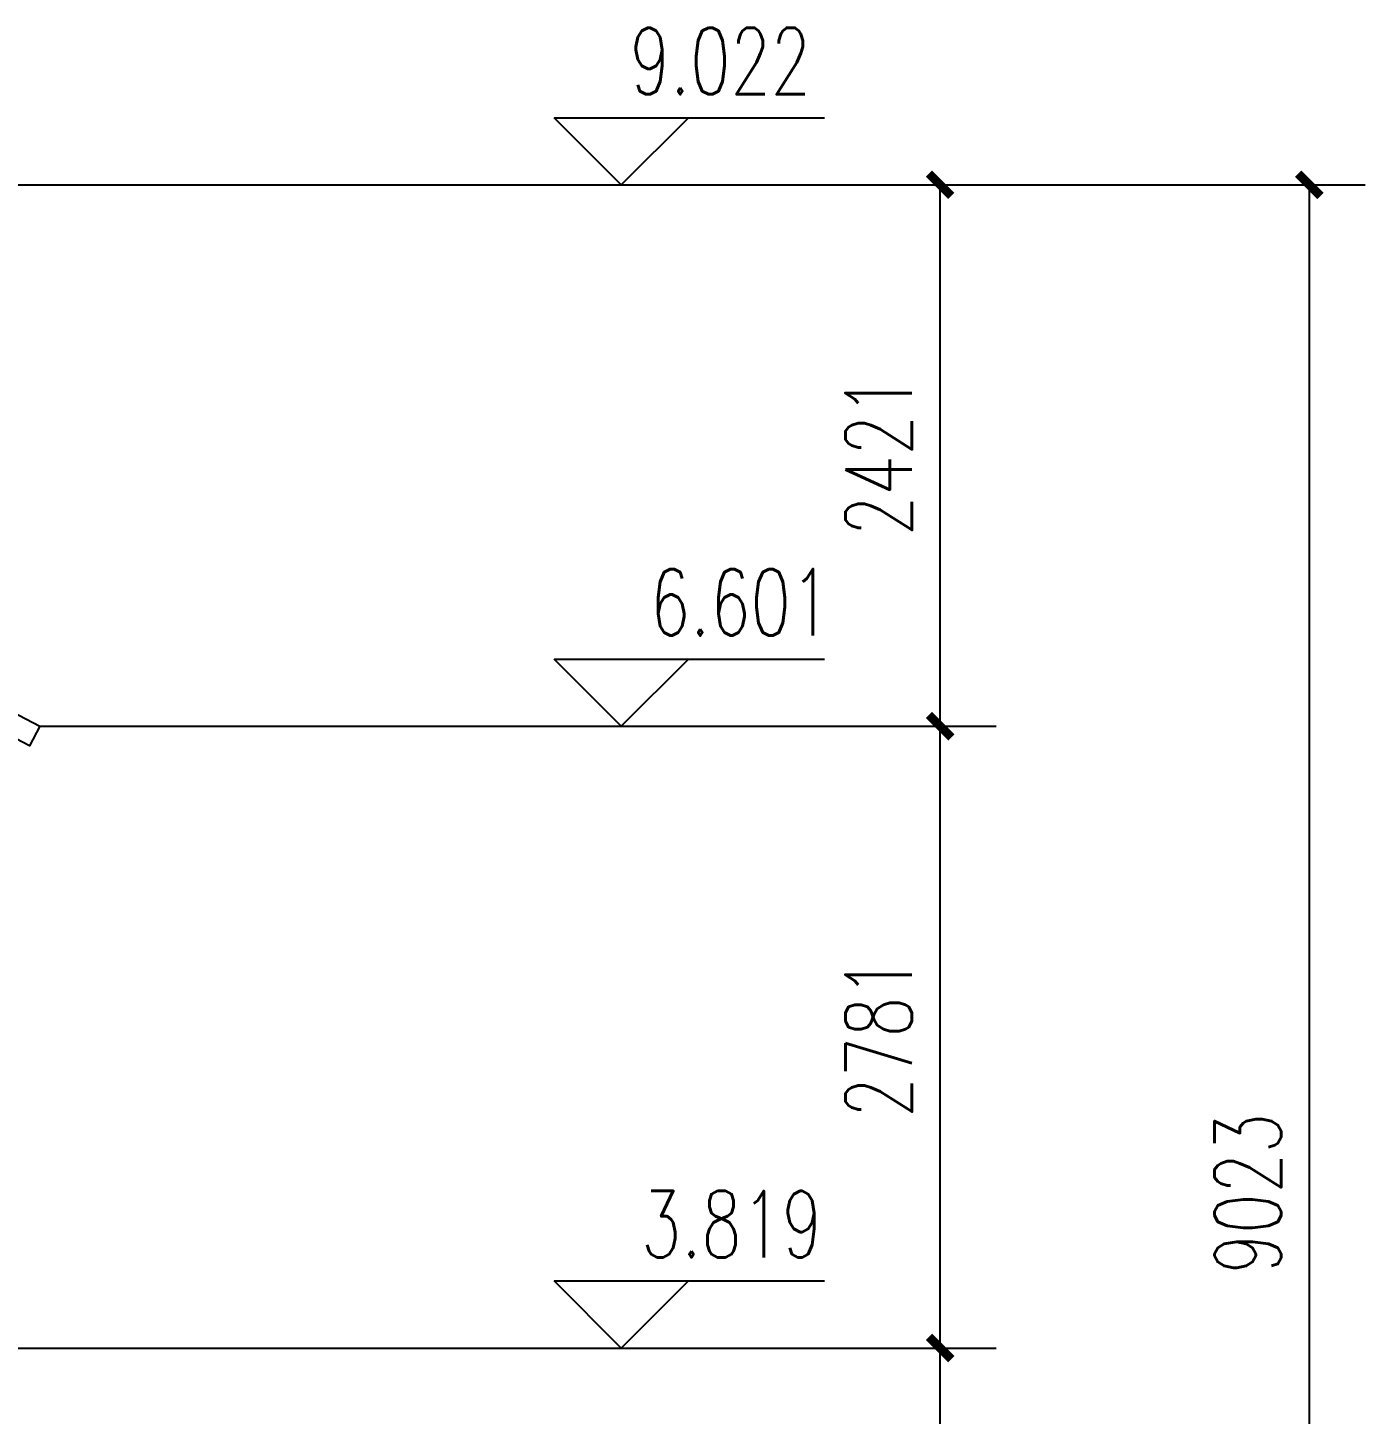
# Model space of a CAD drawing. Extents: x -20250 to 331240, y -699 to 63168.
# Drawn here: x 325257 to 331240, y 10722 to 16923 of the extents above; entities that cross this region are included whole.
import ezdxf

# ---------------------------------------------------------------- set-up
doc = ezdxf.new("R2010")
doc.units = 0
doc.header["$LTSCALE"] = 1000
doc.header["$MEASUREMENT"] = 0
for name, color, linetype in [('DIM_ELEV', 3, 'Continuous'), ('DOTE', 1, 'Continuous'), ('PUB_DIM', 3, 'Continuous'), ('PUB_TEXT', 7, 'Continuous'), ('WALL', 9, 'Continuous')]:
    doc.layers.add(name, color=color, linetype=linetype)
doc.styles.add('_TCH_DIM', font='SIMPLEX', dxfattribs={"bigfont": 'GBCBIG'})
doc.styles.add('_TCH_DIM_T3', font='SIMPLEX', dxfattribs={"width": 0.705882, "bigfont": 'GBCBIG'})
doc.dimstyles.new('_TCH_ARCH&&100', dxfattribs={"dimtxt": 297.5, "dimasz": 100, "dimexe": 250, "dimexo": 300, "dimgap": 126.25, "dimtad": 1, "dimdec": 0, "dimzin": 0, "dimdsep": 46, "dimtxsty": '_TCH_DIM_T3', "dimblk": 'ARCHTICK', "dimcen": 0.09, "dimclrt": 7, "dimazin": 2, "dimtfac": 1, "dimtdec": 0, "dimtix": 1, "dimtmove": 2, "dimatfit": 3, "dimfxl": 1, "dimtolj": 1, "dimtzin": 0, "dimarcsym": 0})

# ---------------------------------------------------------------- blocks, each defined once
blk = doc.blocks.new('_ArchTick')
at = {"color": 0, "linetype": 'ByBlock', "const_width": 0.4}
blk.add_lwpolyline([(-0.5, -0.5), (0.5, 0.5)], dxfattribs=at)
blk = doc.blocks.new('*D25')
at = {"layer": 'Defpoints', "color": 0, "transparency": 16777216}
for p in [(327483.2, 16220.3), (330989.6, 16220.3), (327483.2, 7197.7)]:
    blk.add_point(p, dxfattribs=at)
at = {"layer": 'PUB_DIM', "color": 0, "lineweight": -2, "transparency": 16777216}
for p, q in [((327783.2, 16220.3), (331239.6, 16220.3)), ((330989.6, 7197.7), (330989.6, 16220.3)), ((327783.2, 7197.7), (331239.6, 7197.7))]:
    blk.add_line(p, q, dxfattribs=at)
at = {"layer": 'PUB_DIM', "color": 0, "lineweight": -2, "transparency": 16777216, "xscale": 100, "yscale": 100, "zscale": 100}
for p, rotation in [((330989.6, 16220.3), 90), ((330989.6, 7197.7), 270)]:
    blk.add_blockref('_ArchTick', p, dxfattribs=dict(at, rotation=rotation))
at = {"layer": 'PUB_DIM', "color": 7, "transparency": 16777216, "insert": (330714.6, 11709), "char_height": 297.5, "attachment_point": 5, "rotation": 90, "style": '_TCH_DIM_T3'}
blk.add_mtext('\\A1;9023', dxfattribs=at)
blk = doc.blocks.new('*D27')
at = {"layer": 'Defpoints', "color": 0, "transparency": 16777216}
for p in [(327911.6, 11017.9), (329338, 11017.9), (327911.6, 7405.7)]:
    blk.add_point(p, dxfattribs=at)
at = {"layer": 'PUB_DIM', "color": 0, "lineweight": -2, "transparency": 16777216}
for p, q in [((328211.6, 11017.9), (329588, 11017.9)), ((329338, 7405.7), (329338, 11017.9)), ((328211.6, 7405.7), (329588, 7405.7))]:
    blk.add_line(p, q, dxfattribs=at)
at = {"layer": 'PUB_DIM', "color": 0, "lineweight": -2, "transparency": 16777216, "xscale": 100, "yscale": 100, "zscale": 100}
for p, rotation in [((329338, 11017.9), 90), ((329338, 7405.7), 270)]:
    blk.add_blockref('_ArchTick', p, dxfattribs=dict(at, rotation=rotation))
at = {"layer": 'PUB_DIM', "color": 7, "transparency": 16777216, "insert": (329063, 9211.8), "char_height": 297.5, "attachment_point": 5, "rotation": 90, "style": '_TCH_DIM_T3'}
blk.add_mtext('\\A1;3612', dxfattribs=at)
blk = doc.blocks.new('*D28')
at = {"layer": 'Defpoints', "color": 0, "transparency": 16777216}
for p in [(327911.6, 13799.2), (329338, 13799.2), (327911.6, 11017.9)]:
    blk.add_point(p, dxfattribs=at)
at = {"layer": 'PUB_DIM', "color": 0, "lineweight": -2, "transparency": 16777216}
for p, q in [((328211.6, 13799.2), (329588, 13799.2)), ((329338, 11017.9), (329338, 13799.2)), ((328211.6, 11017.9), (329588, 11017.9))]:
    blk.add_line(p, q, dxfattribs=at)
at = {"layer": 'PUB_DIM', "color": 0, "lineweight": -2, "transparency": 16777216, "xscale": 100, "yscale": 100, "zscale": 100}
for p, rotation in [((329338, 13799.2), 90), ((329338, 11017.9), 270)]:
    blk.add_blockref('_ArchTick', p, dxfattribs=dict(at, rotation=rotation))
at = {"layer": 'PUB_DIM', "color": 7, "transparency": 16777216, "insert": (329063, 12408.5), "char_height": 297.5, "attachment_point": 5, "rotation": 90, "style": '_TCH_DIM_T3'}
blk.add_mtext('\\A1;2781', dxfattribs=at)
blk = doc.blocks.new('*D29')
at = {"layer": 'Defpoints', "color": 0, "transparency": 16777216}
for p in [(327911.6, 16220.3), (329338, 16220.3), (327911.6, 13799.2)]:
    blk.add_point(p, dxfattribs=at)
at = {"layer": 'PUB_DIM', "color": 0, "lineweight": -2, "transparency": 16777216}
for p, q in [((328211.6, 16220.3), (329588, 16220.3)), ((329338, 13799.2), (329338, 16220.3)), ((328211.6, 13799.2), (329588, 13799.2))]:
    blk.add_line(p, q, dxfattribs=at)
at = {"layer": 'PUB_DIM', "color": 0, "lineweight": -2, "transparency": 16777216, "xscale": 100, "yscale": 100, "zscale": 100}
for p, rotation in [((329338, 16220.3), 90), ((329338, 13799.2), 270)]:
    blk.add_blockref('_ArchTick', p, dxfattribs=dict(at, rotation=rotation))
at = {"layer": 'PUB_DIM', "color": 7, "transparency": 16777216, "insert": (329063, 15009.8), "char_height": 297.5, "attachment_point": 5, "rotation": 90, "style": '_TCH_DIM_T3'}
blk.add_mtext('\\A1;2421', dxfattribs=at)

msp = doc.modelspace()

# ---------------------------------------------------------------- linework, layer by layer
at = {"layer": 'DIM_ELEV'}
for p, q in [((327911.6, 16220.3), (327611.6, 16520.3)), ((327611.6, 16520.3), (328820.1, 16520.3)), ((327911.6, 16220.3), (328211.6, 16520.3)), ((327483.2, 16220.3), (328211.6, 16220.3)), ((327911.6, 13799.2), (327611.6, 14099.2)), ((327611.6, 14099.2), (328820.1, 14099.2)), ((327911.6, 13799.2), (328211.6, 14099.2)), ((327483.2, 13799.2), (328211.6, 13799.2)), ((327911.6, 11017.9), (327611.6, 11317.9)), ((327611.6, 11317.9), (328820.1, 11317.9)), ((327911.6, 11017.9), (328211.6, 11317.9)), ((327483.2, 11017.9), (328211.6, 11017.9))]:
    msp.add_line(p, q, dxfattribs=at)
at = {"layer": 'DOTE', "elevation": 0}
for points in [[(321611.3, 16220.3), (327911.6, 16220.3)], [(325310.7, 13799.2), (327911.6, 13799.2)], [(318652.9, 11017.9), (327911.6, 11017.9)]]:
    msp.add_lwpolyline(points, dxfattribs=at)
at = {"layer": 'WALL'}
msp.add_polyline3d([(321665.8, 15797.4, 0), (322010.6, 15552.4, 0), (322587.2, 15217.9, 0), (323171.7, 14892.3, 0), (323785.6, 14575.9, 0), (324780.2, 14076.8, 0), (325310.7, 13799.2, 0), (325264.8, 13711.4, 0), (324735, 13988.7, 0), (323740.7, 14487.6, 0), (323124.9, 14805, 0), (322538.2, 15131.8, 0), (321957, 15469, 0), (321611.3, 15714.6, 0), (321432.9, 15594.7, 0), (321345.4, 15529, 0), (321254, 15482.7, 0), (320604.5, 15193.8, 0), (320047.6, 14923.4, 0), (319422.2, 14626.8, 0), (318427.9, 14170.8, 0), (317898.1, 13948, 0)], dxfattribs=at)

# ---------------------------------------------------------------- texts
at = {"layer": 'PUB_TEXT', "style": '_TCH_DIM', "width": 0.705882}
for s, p in [('9.022', (327950.1, 16625.3)), ('6.601', (328040.1, 14204.2)), ('3.819', (328000.1, 11422.9))]:
    msp.add_text(s, height=297.5, dxfattribs=at).set_placement(p)

# ---------------------------------------------------------------- dimensions: what is measured, and where the dimension line sits
at = {"layer": 'PUB_DIM'}
for p1, p2, distance, picture, middle in [((327483.2, 7197.7), (327483.2, 16220.3), -3506.4, '*D25', (330714.6, 11709)), ((327911.6, 13799.2), (327911.6, 16220.3), -1426.5, '*D29', (329063, 15009.8)), ((327911.6, 11017.9), (327911.6, 13799.2), -1426.5, '*D28', (329063, 12408.5)), ((327911.6, 7405.7), (327911.6, 11017.9), -1426.5, '*D27', (329063, 9211.8))]:
    dim = msp.add_aligned_dim(p1=p1, p2=p2, distance=distance, dimstyle='_TCH_ARCH&&100', dxfattribs=at)
    dim.commit()
    dim.dimension.update_dxf_attribs({"geometry": picture, "text_midpoint": middle})

doc.saveas('drawing.dxf')
